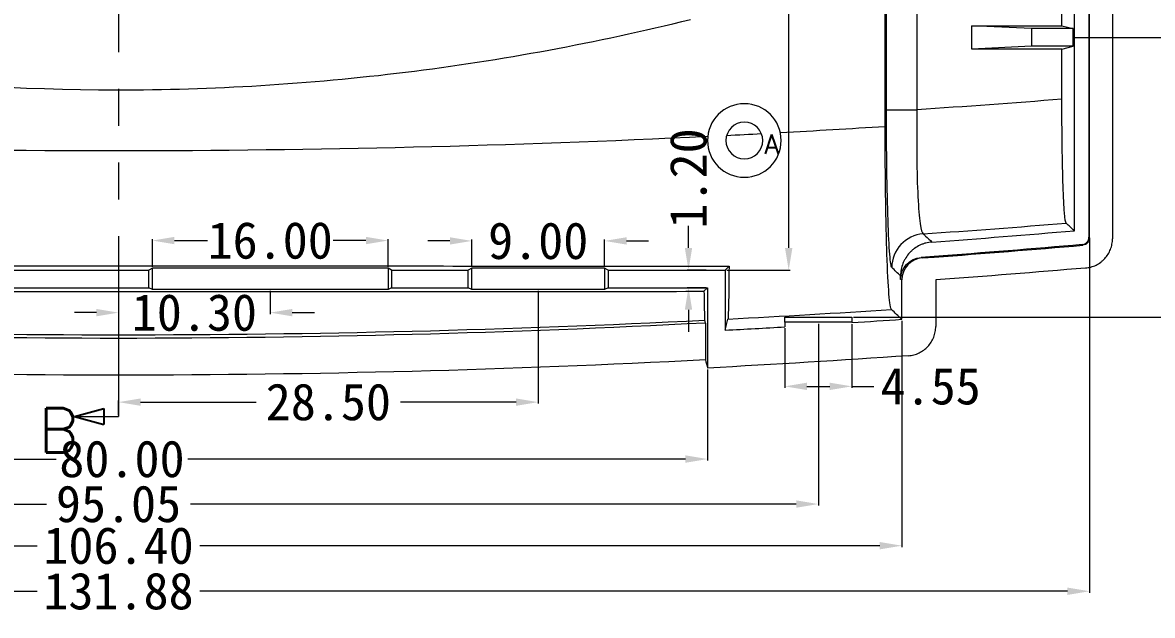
# Model space of a CAD drawing. Extents: x 28 to 864, y 245 to 592.
# Drawn here: x 348.6 to 425.3, y 327.7 to 368 of the extents above; entities that cross this region are included whole.
import ezdxf

# ---------------------------------------------------------------- set-up
doc = ezdxf.new("R2010")
doc.units = 0
doc.header["$MEASUREMENT"] = 0
doc.linetypes.add('PHANTOM', pattern=[2.5, 1.25, -0.25, 0.25, -0.25, 0.25, -0.25])
doc.layers.add('10', color=7, linetype='Continuous')
doc.layers.add('TOP', color=7, linetype='Continuous')
doc.styles.add('blockfont', font='simplex.shx', dxfattribs={"bigfont": 'bigfont'})
doc.dimstyles.new('2', dxfattribs={"dimtxt": 2.5, "dimasz": 1.5, "dimexe": 0.1, "dimexo": 0.1, "dimgap": 0.1, "dimtad": 0, "dimzin": 0, "dimdsep": 46, "dimtxsty": 'Standard', "dimcen": 0, "dimclrd": 4, "dimclre": 4, "dimclrt": 3, "dimadec": 1, "dimazin": 0, "dimtfac": 1, "dimtofl": 0, "dimtmove": 0, "dimatfit": 3, "dimfxl": 0.18, "dimtolj": 1, "dimtzin": 0, "dimlwd": 9, "dimlwe": 9, "dimarcsym": 0})

# ---------------------------------------------------------------- blocks, each defined once
blk = doc.blocks.new('ASSORTED_DRAFT3')
at = {"color": 13}
for p, q in [((358.906, 339.208, 358.906), (360.906, 339.744)), ((358.906, 339.208, 358.906), (360.906, 338.672)), ((360.906, 339.744), (360.906, 338.672))]:
    blk.add_line(p, q, dxfattribs=at)
blk = doc.blocks.new('*D182')
at = {"color": 4, "linetype": 'Continuous', "lineweight": 9}
for p, q in [((315.136, 344.399), (315.136, 338.216)), ((395.136, 344.399), (395.136, 338.216)), ((316.636, 338.316), (350.895, 338.316)), ((393.636, 338.316), (359.845, 338.316))]:
    blk.add_line(p, q, dxfattribs=at)
for points in [[(316.636, 338.566), (316.636, 338.066), (315.136, 338.316)], [(393.636, 338.566), (393.636, 338.066), (395.136, 338.316)]]:
    blk.add_solid(points, dxfattribs=at)
at = {"layer": 'Defpoints', "color": 0, "linetype": 'Continuous', "lineweight": 9}
for p in [(315.136, 344.499), (395.136, 344.499), (395.136, 338.316)]:
    blk.add_point(p, dxfattribs=at)
at = {"color": 3, "linetype": 'Continuous', "lineweight": 9, "insert": (355.37, 338.316), "char_height": 2.5, "attachment_point": 5}
blk.add_mtext('\\A1;80.00', dxfattribs=at)
blk = doc.blocks.new('*D183')
at = {"color": 4, "linetype": 'Continuous', "lineweight": 9}
for p, q in [((355.136, 349.588), (355.136, 348.161)), ((365.436, 349.732), (365.436, 348.161)), ((353.636, 348.261), (352.136, 348.261)), ((366.936, 348.261), (368.436, 348.261))]:
    blk.add_line(p, q, dxfattribs=at)
for points in [[(353.636, 348.511), (353.636, 348.011), (355.136, 348.261)], [(366.936, 348.511), (366.936, 348.011), (365.436, 348.261)]]:
    blk.add_solid(points, dxfattribs=at)
at = {"layer": 'Defpoints', "color": 0, "linetype": 'Continuous', "lineweight": 9}
for p in [(355.136, 349.688), (365.436, 349.832), (365.436, 348.261)]:
    blk.add_point(p, dxfattribs=at)
at = {"color": 3, "linetype": 'Continuous', "lineweight": 9, "insert": (360.286, 348.261), "char_height": 2.5, "attachment_point": 5}
blk.add_mtext('\\A1;10.30', dxfattribs=at)
blk = doc.blocks.new('*D184')
at = {"color": 4, "linetype": 'Continuous', "lineweight": 9}
for p, q in [((383.636, 349.732), (383.636, 342.083)), ((355.136, 341.308), (355.136, 342.283)), ((356.636, 342.183), (364.494, 342.183)), ((382.136, 342.183), (374.277, 342.183))]:
    blk.add_line(p, q, dxfattribs=at)
for points in [[(356.636, 342.433), (356.636, 341.933), (355.136, 342.183)], [(382.136, 342.433), (382.136, 341.933), (383.636, 342.183)]]:
    blk.add_solid(points, dxfattribs=at)
at = {"layer": 'Defpoints', "color": 0, "linetype": 'Continuous', "lineweight": 9}
for p in [(383.636, 349.832), (355.136, 342.183), (355.136, 341.208)]:
    blk.add_point(p, dxfattribs=at)
at = {"color": 3, "linetype": 'Continuous', "lineweight": 9, "insert": (369.386, 342.183), "char_height": 2.5, "attachment_point": 5}
blk.add_mtext('\\A1;28.50', dxfattribs=at)
blk = doc.blocks.new('*D186')
at = {"color": 4, "linetype": 'Continuous', "lineweight": 9}
for p, q in [((357.436, 351.376), (357.436, 353.259)), ((358.936, 353.159), (361.169, 353.159)), ((371.936, 353.159), (369.702, 353.159)), ((373.436, 351.376), (373.436, 353.259))]:
    blk.add_line(p, q, dxfattribs=at)
for points in [[(358.936, 353.409), (358.936, 352.909), (357.436, 353.159)], [(371.936, 353.409), (371.936, 352.909), (373.436, 353.159)]]:
    blk.add_solid(points, dxfattribs=at)
at = {"layer": 'Defpoints', "color": 0, "linetype": 'Continuous', "lineweight": 9}
for p in [(373.436, 353.159), (357.436, 351.276), (373.436, 351.276)]:
    blk.add_point(p, dxfattribs=at)
at = {"color": 3, "linetype": 'Continuous', "lineweight": 9, "insert": (365.436, 353.159), "char_height": 2.5, "attachment_point": 5}
blk.add_mtext('\\A1;16.00', dxfattribs=at)
blk = doc.blocks.new('*D187')
at = {"color": 4, "linetype": 'Continuous', "lineweight": 9}
for p, q in [((377.636, 353.133), (376.136, 353.133)), ((379.136, 351.376), (379.136, 353.233)), ((388.136, 351.376), (388.136, 353.233)), ((389.636, 353.133), (391.136, 353.133))]:
    blk.add_line(p, q, dxfattribs=at)
for points in [[(377.636, 353.383), (377.636, 352.883), (379.136, 353.133)], [(389.636, 353.383), (389.636, 352.883), (388.136, 353.133)]]:
    blk.add_solid(points, dxfattribs=at)
at = {"layer": 'Defpoints', "color": 0, "linetype": 'Continuous', "lineweight": 9}
for p in [(388.136, 353.133), (379.136, 351.276), (388.136, 351.276)]:
    blk.add_point(p, dxfattribs=at)
at = {"color": 3, "linetype": 'Continuous', "lineweight": 9, "insert": (383.636, 353.133), "char_height": 2.5, "attachment_point": 5}
blk.add_mtext('\\A1;9.00', dxfattribs=at)
blk = doc.blocks.new('*D188')
at = {"color": 4, "linetype": 'Continuous', "lineweight": 9}
for p, q in [((307.61, 347.504), (307.61, 335.16)), ((402.661, 347.504), (402.661, 335.16)), ((309.11, 335.26), (350.244, 335.26)), ((401.161, 335.26), (360.027, 335.26))]:
    blk.add_line(p, q, dxfattribs=at)
for points in [[(309.11, 335.51), (309.11, 335.01), (307.61, 335.26)], [(401.161, 335.51), (401.161, 335.01), (402.661, 335.26)]]:
    blk.add_solid(points, dxfattribs=at)
at = {"layer": 'Defpoints', "color": 0, "linetype": 'Continuous', "lineweight": 9}
for p in [(307.61, 347.604), (402.661, 347.604), (402.661, 335.26)]:
    blk.add_point(p, dxfattribs=at)
at = {"color": 3, "linetype": 'Continuous', "lineweight": 9, "insert": (355.136, 335.26), "char_height": 2.5, "attachment_point": 5}
blk.add_mtext('\\A1;95.05', dxfattribs=at)
blk = doc.blocks.new('*D189')
at = {"color": 4, "linetype": 'Continuous', "lineweight": 9}
for p, q in [((301.937, 347.712), (301.937, 332.329)), ((408.334, 347.712), (408.334, 332.329)), ((303.437, 332.429), (349.619, 332.429)), ((406.834, 332.429), (360.652, 332.429))]:
    blk.add_line(p, q, dxfattribs=at)
for points in [[(303.437, 332.679), (303.437, 332.179), (301.937, 332.429)], [(406.834, 332.679), (406.834, 332.179), (408.334, 332.429)]]:
    blk.add_solid(points, dxfattribs=at)
at = {"layer": 'Defpoints', "color": 0, "linetype": 'Continuous', "lineweight": 9}
for p in [(301.937, 347.812), (408.334, 347.812), (408.334, 332.429)]:
    blk.add_point(p, dxfattribs=at)
at = {"color": 3, "linetype": 'Continuous', "lineweight": 9, "insert": (355.136, 332.429), "char_height": 2.5, "attachment_point": 5}
blk.add_mtext('\\A1;106.40', dxfattribs=at)
blk = doc.blocks.new('*D190')
at = {"color": 4, "linetype": 'Continuous', "lineweight": 9}
for p, q in [((289.194, 353.24), (289.194, 329.235)), ((421.077, 353.24), (421.077, 329.235)), ((290.694, 329.335), (349.619, 329.335)), ((419.577, 329.335), (360.652, 329.335))]:
    blk.add_line(p, q, dxfattribs=at)
for points in [[(290.694, 329.585), (290.694, 329.085), (289.194, 329.335)], [(419.577, 329.585), (419.577, 329.085), (421.077, 329.335)]]:
    blk.add_solid(points, dxfattribs=at)
at = {"layer": 'Defpoints', "color": 0, "linetype": 'Continuous', "lineweight": 9}
for p in [(289.194, 353.34), (421.077, 353.34), (421.077, 329.335)]:
    blk.add_point(p, dxfattribs=at)
at = {"color": 3, "linetype": 'Continuous', "lineweight": 9, "insert": (355.136, 329.335), "char_height": 2.5, "attachment_point": 5}
blk.add_mtext('\\A1;131.88', dxfattribs=at)
blk = doc.blocks.new('*D193')
at = {"color": 4, "linetype": 'Continuous', "lineweight": 9}
for p, q in [((400.386, 347.198), (400.386, 343.153)), ((404.937, 347.482), (404.937, 343.153)), ((401.886, 343.253), (403.437, 343.253)), ((404.937, 343.253), (406.437, 343.253))]:
    blk.add_line(p, q, dxfattribs=at)
for points in [[(401.886, 343.503), (401.886, 343.003), (400.386, 343.253)], [(403.437, 343.503), (403.437, 343.003), (404.937, 343.253)]]:
    blk.add_solid(points, dxfattribs=at)
at = {"layer": 'Defpoints', "color": 0, "linetype": 'Continuous', "lineweight": 9}
for p in [(404.937, 347.582), (400.386, 347.298), (404.937, 343.253)]:
    blk.add_point(p, dxfattribs=at)
at = {"color": 3, "linetype": 'Continuous', "lineweight": 9, "insert": (410.287, 343.253), "char_height": 2.5, "attachment_point": 5}
blk.add_mtext('\\A1;4.55', dxfattribs=at)
blk = doc.blocks.new('*D207')
at = {"color": 4, "linetype": 'Continuous', "lineweight": 9}
for p, q in [((424.848, 434.954), (426.466, 434.954)), ((426.366, 433.454), (426.366, 405.637)), ((426.366, 368.454), (426.366, 396.271)), ((420.077, 366.954), (426.466, 366.954))]:
    blk.add_line(p, q, dxfattribs=at)
for points in [[(426.116, 433.454), (426.616, 433.454), (426.366, 434.954)], [(426.116, 368.454), (426.616, 368.454), (426.366, 366.954)]]:
    blk.add_solid(points, dxfattribs=at)
at = {"layer": 'Defpoints', "color": 0, "linetype": 'Continuous', "lineweight": 9}
for p in [(424.748, 434.954), (419.977, 366.954), (426.366, 366.954)]:
    blk.add_point(p, dxfattribs=at)
at = {"color": 3, "linetype": 'Continuous', "lineweight": 9, "insert": (426.366, 400.954), "char_height": 2.5, "attachment_point": 5, "rotation": 90}
blk.add_mtext('\\A1;68.00', dxfattribs=at)
blk = doc.blocks.new('*D209')
at = {"color": 4, "linetype": 'Continuous', "lineweight": 9}
for p, q in [((424.848, 434.954), (428.719, 434.954)), ((428.619, 433.454), (428.619, 396.137)), ((428.619, 349.454), (428.619, 386.771)), ((405.037, 347.954), (428.719, 347.954))]:
    blk.add_line(p, q, dxfattribs=at)
for points in [[(428.369, 433.454), (428.869, 433.454), (428.619, 434.954)], [(428.369, 349.454), (428.869, 349.454), (428.619, 347.954)]]:
    blk.add_solid(points, dxfattribs=at)
at = {"layer": 'Defpoints', "color": 0, "linetype": 'Continuous', "lineweight": 9}
for p in [(424.748, 434.954), (428.619, 434.954), (404.937, 347.954)]:
    blk.add_point(p, dxfattribs=at)
at = {"color": 3, "linetype": 'Continuous', "lineweight": 9, "insert": (428.619, 391.454), "char_height": 2.5, "attachment_point": 5, "rotation": 90}
blk.add_mtext('\\A1;87.00', dxfattribs=at)
blk = doc.blocks.new('*D210')
at = {"color": 4, "linetype": 'Continuous', "lineweight": 9}
for p, q in [((398.752, 434.954), (400.747, 434.954)), ((400.647, 433.454), (400.647, 397.946)), ((400.647, 352.654), (400.647, 388.162)), ((396.436, 351.154), (400.747, 351.154))]:
    blk.add_line(p, q, dxfattribs=at)
for points in [[(400.397, 433.454), (400.897, 433.454), (400.647, 434.954)], [(400.397, 352.654), (400.897, 352.654), (400.647, 351.154)]]:
    blk.add_solid(points, dxfattribs=at)
at = {"layer": 'Defpoints', "color": 0, "linetype": 'Continuous', "lineweight": 9}
for p in [(398.652, 434.954), (400.647, 434.954), (396.336, 351.154)]:
    blk.add_point(p, dxfattribs=at)
at = {"color": 3, "linetype": 'Continuous', "lineweight": 9, "insert": (400.647, 393.054), "char_height": 2.5, "attachment_point": 5, "rotation": 90}
blk.add_mtext('\\A1;83.80', dxfattribs=at)
blk = doc.blocks.new('*D211')
at = {"color": 4, "linetype": 'Continuous', "lineweight": 9}
for p, q in [((393.842, 352.654), (393.842, 354.154)), ((395.036, 351.154), (393.742, 351.154)), ((395.036, 349.954), (393.742, 349.954)), ((393.842, 348.454), (393.842, 346.954))]:
    blk.add_line(p, q, dxfattribs=at)
for points in [[(393.592, 352.654), (394.092, 352.654), (393.842, 351.154)], [(393.592, 348.454), (394.092, 348.454), (393.842, 349.954)]]:
    blk.add_solid(points, dxfattribs=at)
at = {"layer": 'Defpoints', "color": 0, "linetype": 'Continuous', "lineweight": 9}
for p in [(393.842, 351.154), (395.136, 351.154), (395.136, 349.954)]:
    blk.add_point(p, dxfattribs=at)
at = {"color": 3, "linetype": 'Continuous', "lineweight": 9, "insert": (393.842, 357.379), "char_height": 2.5, "attachment_point": 5, "rotation": 90}
blk.add_mtext('\\A1;1.20', dxfattribs=at)

msp = doc.modelspace()

# ---------------------------------------------------------------- linework, layer by layer
at = {"layer": '10', "color": 1, "linetype": 'PHANTOM', "lineweight": 9, "ltscale": 10}
msp.add_line((355.136, 528.454), (355.136, 341.208), dxfattribs=at)
at = {"layer": '10', "color": 7, "linetype": 'Continuous', "lineweight": 9}
for p, q in [((407.198, 360.893), (407.198, 520.464)), ((421.033, 516.528), (421.033, 353.38)), ((421.077, 353.34), (421.077, 516.568)), ((422.636, 377.804), (422.636, 353.285)), ((407.286, 362.041), (407.286, 376.304)), ((409.357, 376.304), (409.357, 362.041)), ((419.2, 367.748), (419.2, 376.304)), ((420.047, 353.826), (420.047, 376.304)), ((417.136, 367.554), (413.094, 367.754)), ((413.094, 366.154), (413.094, 367.754)), ((417.136, 367.554), (417.136, 366.354)), ((419.977, 367.554), (417.136, 367.554)), ((419.2, 367.748), (419.977, 367.554)), ((419.977, 366.354), (419.977, 367.554)), ((417.136, 366.354), (413.094, 366.154)), ((419.977, 366.354), (417.136, 366.354)), ((419.2, 366.16), (419.977, 366.354)), ((419.2, 362.759), (419.2, 366.16)), ((407.286, 362.041), (409.357, 362.041)), ((396.336, 351.154), (396.595, 351.414)), ((410.519, 352.079), (409.638, 352.015)), ((409.638, 352.015), (409.725, 351.977)), ((409.725, 351.977), (410.522, 352.036)), ((410.519, 352.079), (410.522, 352.036)), ((313.936, 351.154), (357.191, 351.154)), ((357.436, 351.276), (357.191, 351.154)), ((357.191, 349.954), (357.191, 351.154)), ((373.436, 351.276), (357.436, 351.276)), ((357.436, 349.832), (357.436, 351.276)), ((373.68, 351.154), (373.436, 351.276)), ((373.436, 351.276), (373.436, 349.832)), ((373.68, 351.154), (373.68, 349.954)), ((373.68, 351.154), (378.891, 351.154)), ((379.136, 351.276), (378.891, 351.154)), ((378.891, 349.954), (378.891, 351.154)), ((388.136, 351.276), (379.136, 351.276)), ((379.136, 349.832), (379.136, 351.276)), ((388.38, 351.154), (388.136, 351.276)), ((388.136, 351.276), (388.136, 349.832)), ((388.38, 351.154), (396.336, 351.154)), ((388.38, 351.154), (388.38, 349.954)), ((396.336, 351.154), (396.336, 347.068)), ((408.247, 350.519), (408.247, 350.765)), ((315.136, 349.954), (357.191, 349.954)), ((357.436, 349.832), (357.191, 349.954)), ((373.68, 349.954), (373.436, 349.832)), ((373.68, 349.954), (378.891, 349.954)), ((379.136, 349.832), (378.891, 349.954)), ((388.38, 349.954), (388.136, 349.832)), ((388.38, 349.954), (395.136, 349.954)), ((395.136, 349.954), (394.893, 349.711)), ((395.136, 349.954), (395.136, 344.499)), ((408.334, 350.482), (408.247, 350.519)), ((408.334, 347.812), (408.334, 350.482)), ((410.636, 350.481), (410.636, 347.329)), ((373.436, 349.832), (357.436, 349.832)), ((388.136, 349.832), (379.136, 349.832)), ((400.386, 347.604), (400.389, 347.954)), ((404.937, 347.604), (400.386, 347.604)), ((400.386, 347.604), (400.386, 347.298)), ((400.389, 347.954), (404.937, 347.954)), ((404.937, 347.954), (404.937, 347.604)), ((404.937, 347.604), (404.937, 347.582)), ((394.996, 347.557), (394.996, 345.052))]:
    msp.add_line(p, q, dxfattribs=at)
at = {"layer": '10', "color": 1, "linetype": 'Continuous', "lineweight": 9}
msp.add_line((352.136, 341.208), (355.136, 341.208), dxfattribs=at)
at = {"layer": '10', "color": 7, "linetype": 'Continuous', "lineweight": 9, "extrusion": (-6.70362e-16, -5.60665e-33, -1)}
for radius in [2.5, 1.25]:
    msp.add_circle((-397.636, 359.954), radius, dxfattribs=at)
at = {"layer": '10', "color": 7, "linetype": 'Continuous', "lineweight": 9}
for radius, start, end in [(758.286, 274.177796, 274.91067), (759.316, 274.183003, 274.947411), (763.373, 273.74051, 273.996114), (763.373, 273.093812, 273.398289)]:
    msp.add_arc((355.136, 1109.329), radius, start, end, dxfattribs=at)
at = {"layer": '10', "color": 7, "linetype": 'Continuous', "lineweight": 9, "extrusion": (0, 0, -1)}
msp.add_arc((-355.136, 1109.329), 759.273, 265.055611, 265.816997, dxfattribs=at)
at = {"layer": '10', "color": 7, "linetype": 'Continuous', "lineweight": 9, "extrusion": (-6.70362e-16, -5.60665e-33, -1)}
for radius, start, end in [(760.875, 265.048443, 265.816997), (762.815, 267.004683, 272.995317), (765.875, 265.983766, 267.006203), (765.316, 267.014483, 272.985517)]:
    msp.add_arc((-355.136, 1109.329), radius, start, end, dxfattribs=at)
for centre, major_axis, start_param, end_param in [((355.137, 363.005), (-547.326, 0), 1.676887, 1.688114), ((355.136, 370.904), (-547.33, 0), 4.59507, 4.606298)]:
    msp.add_ellipse(centre, major_axis=major_axis, ratio=0.008727, start_param=start_param, end_param=end_param, dxfattribs=at)
at = {"layer": '10', "color": 7, "linetype": 'Continuous', "lineweight": 9}
for centre, major_axis, ratio, start_param, end_param in [((409.949, 351.32), (-1.567, -1.684), 0.998865, 3.963651, 5.461127), ((409.835, 350.481), (1.38, -0.591), 0.999279, 2.048545, 3.545779)]:
    msp.add_ellipse(centre, major_axis=major_axis, ratio=ratio, start_param=start_param, end_param=end_param, dxfattribs=at)
at = {"layer": '10', "color": 7, "linetype": 'Continuous', "lineweight": 9, "extrusion": (0, 0, -1)}
msp.add_ellipse((409.748, 350.518), major_axis=(1.38, -0.591), ratio=0.999279, start_param=2.737406, end_param=4.23464, dxfattribs=at)
at = {"layer": '10', "color": 7, "linetype": 'Continuous', "lineweight": 9}
for points, knots in [([(316.293, 368.175), (329.057, 365.028), (341.952, 363.409), (361.506, 363.391), (368.094, 363.793), (381.141, 365.401), (387.593, 366.601), (393.978, 368.175)], [0, 0, 0, 0, 0.5, 0.5, 0.75, 0.75, 1, 1, 1, 1]), ([(419.487, 354.34), (419.449, 354.375), (419.412, 354.615), (419.342, 355.483), (419.311, 356.108), (419.231, 358.426), (419.2, 360.57), (419.2, 362.759)], [0, 0, 0, 0, 0.25, 0.25, 0.5, 0.5, 1, 1, 1, 1]), ([(407.651, 351.32), (407.602, 351.365), (407.555, 351.672), (407.466, 352.78), (407.426, 353.577), (407.325, 356.529), (407.286, 359.257), (407.286, 362.041)], [0, 0, 0, 0, 0.25, 0.25, 0.5, 0.5, 1, 1, 1, 1]), ([(409.357, 362.041), (409.318, 359.846), (409.342, 357.695), (409.46, 355.373), (409.512, 354.749), (409.637, 353.883), (409.707, 353.645), (409.783, 353.613)], [0, 0, 0, 0, 0.5, 0.5, 0.75, 0.75, 1, 1, 1, 1]), ([(407.62, 348.478), (407.564, 348.531), (407.509, 348.886), (407.407, 350.17), (407.36, 351.093), (407.282, 353.373), (407.251, 354.738), (407.209, 357.682), (407.198, 359.281), (407.198, 360.893)], [0, 0, 0, 0, 0.25, 0.25, 0.5, 0.5, 0.75, 0.75, 1, 1, 1, 1]), ([(395.15, 360.22), (381.845, 359.574), (368.507, 359.249), (341.765, 359.249), (328.427, 359.574), (315.122, 360.22)], [0, 0, 0, 0, 0.5, 0.5, 1, 1, 1, 1]), ([(410.378, 353.058), (410.234, 353.047), (410.093, 353.023), (409.886, 352.969), (409.818, 352.947), (409.683, 352.897), (409.616, 352.869), (409.421, 352.776), (409.299, 352.702), (409.126, 352.575), (409.071, 352.53), (408.963, 352.434), (408.911, 352.383), (408.765, 352.226), (408.678, 352.113), (408.563, 351.931), (408.527, 351.868), (408.462, 351.74), (408.433, 351.674), (408.354, 351.475), (408.315, 351.337), (408.274, 351.125), (408.264, 351.054), (408.25, 350.91), (408.247, 350.838), (408.247, 350.765)], [0, 0, 0, 0, 0.125, 0.125, 0.1875, 0.1875, 0.25, 0.25, 0.375, 0.375, 0.4375, 0.4375, 0.5, 0.5, 0.625, 0.625, 0.6875, 0.6875, 0.75, 0.75, 0.875, 0.875, 0.9375, 0.9375, 1, 1, 1, 1]), ([(409.783, 353.613), (409.837, 353.563), (409.89, 353.513), (409.943, 353.463), (410.088, 353.328), (410.233, 353.193), (410.378, 353.058)], [0, 0, 0, 0, 0.269009, 0.269009, 0.269009, 1, 1, 1, 1]), ([(420.577, 352.882), (420.639, 352.887), (420.699, 352.904), (420.782, 352.945), (420.808, 352.961), (420.858, 352.998), (420.881, 353.019), (420.923, 353.065), (420.941, 353.089), (420.974, 353.142), (420.988, 353.17), (421.022, 353.256), (421.033, 353.318), (421.033, 353.38)], [0, 0, 0, 0, 0.25, 0.25, 0.375, 0.375, 0.5, 0.5, 0.625, 0.625, 0.75, 0.75, 1, 1, 1, 1]), ([(421.077, 353.34), (421.077, 353.278), (421.065, 353.217), (421.032, 353.13), (421.018, 353.102), (420.985, 353.05), (420.966, 353.025), (420.925, 352.979), (420.902, 352.959), (420.853, 352.922), (420.826, 352.905), (420.743, 352.864), (420.682, 352.847), (420.62, 352.842)], [0, 0, 0, 0, 0.25, 0.25, 0.375, 0.375, 0.5, 0.5, 0.625, 0.625, 0.75, 0.75, 1, 1, 1, 1]), ([(420.809, 351.294), (420.934, 351.304), (421.055, 351.327), (421.233, 351.376), (421.291, 351.395), (421.407, 351.439), (421.464, 351.464), (421.631, 351.547), (421.736, 351.611), (421.884, 351.722), (421.932, 351.761), (422.024, 351.844), (422.068, 351.888), (422.193, 352.025), (422.268, 352.123), (422.398, 352.332), (422.455, 352.444), (422.544, 352.674), (422.578, 352.792), (422.624, 353.035), (422.636, 353.16), (422.636, 353.285)], [0, 0, 0, 0, 0.125, 0.125, 0.1875, 0.1875, 0.25, 0.25, 0.375, 0.375, 0.4375, 0.4375, 0.5, 0.5, 0.625, 0.625, 0.75, 0.75, 0.875, 0.875, 1, 1, 1, 1]), ([(421.033, 353.38), (421.041, 353.373), (421.048, 353.367), (421.055, 353.36), (421.062, 353.353), (421.07, 353.347), (421.077, 353.34)], [0, 0, 0, 0, 0.500234, 0.500234, 0.500234, 1, 1, 1, 1]), ([(420.62, 352.842), (420.614, 352.847), (420.609, 352.853), (420.603, 352.858), (420.594, 352.866), (420.585, 352.874), (420.577, 352.882)], [0, 0, 0, 0, 0.399888, 0.399888, 0.399888, 1, 1, 1, 1]), ([(313.676, 351.414), (317.118, 351.417), (320.566, 351.421), (327.471, 351.426), (330.929, 351.429), (336.122, 351.431), (337.855, 351.432), (341.321, 351.433), (343.053, 351.434), (348.248, 351.435), (351.71, 351.436), (358.63, 351.436), (362.088, 351.435), (369, 351.433), (372.454, 351.432), (379.359, 351.429), (382.809, 351.426), (389.706, 351.421), (393.152, 351.417), (396.595, 351.414)], [0, 0, 0, 0, 0.125, 0.125, 0.25, 0.25, 0.3125, 0.3125, 0.375, 0.375, 0.5, 0.5, 0.625, 0.625, 0.75, 0.75, 0.875, 0.875, 1, 1, 1, 1]), ([(396.595, 351.414), (396.585, 350.318), (396.574, 349.451), (396.549, 348.224), (396.536, 347.882), (396.522, 347.827)], [0, 0, 0, 0, 0.5, 0.5, 1, 1, 1, 1]), ([(315.379, 349.711), (318.675, 349.707), (321.978, 349.704), (328.598, 349.698), (331.913, 349.695), (338.556, 349.691), (341.884, 349.69), (348.533, 349.688), (351.855, 349.688), (358.494, 349.688), (361.812, 349.688), (368.442, 349.69), (371.754, 349.691), (378.375, 349.695), (381.682, 349.698), (388.292, 349.704), (391.594, 349.707), (394.893, 349.711)], [0, 0, 0, 0, 0.125, 0.125, 0.25, 0.25, 0.375, 0.375, 0.5, 0.5, 0.625, 0.625, 0.75, 0.75, 0.875, 0.875, 1, 1, 1, 1]), ([(394.893, 349.711), (394.901, 349.106), (394.91, 348.639), (394.928, 347.976), (394.938, 347.786), (394.948, 347.747)], [0, 0, 0, 0, 0.5, 0.5, 1, 1, 1, 1]), ([(315.323, 347.747), (328.561, 347.088), (341.832, 346.757), (368.44, 346.757), (381.71, 347.088), (394.948, 347.747)], [0, 0, 0, 0, 0.5, 0.5, 1, 1, 1, 1]), ([(396.336, 347.068), (396.367, 347.195), (396.398, 347.321), (396.429, 347.448), (396.46, 347.574), (396.491, 347.7), (396.522, 347.827)], [0, 0, 0, 0, 0.500248, 0.500248, 0.500248, 1, 1, 1, 1]), ([(408.777, 345.335), (408.903, 345.344), (409.026, 345.364), (409.206, 345.412), (409.265, 345.43), (409.383, 345.473), (409.441, 345.498), (409.611, 345.579), (409.718, 345.643), (409.919, 345.79), (410.014, 345.874), (410.184, 346.057), (410.26, 346.155), (410.393, 346.366), (410.451, 346.479), (410.542, 346.711), (410.577, 346.83), (410.612, 347.015), (410.621, 347.078), (410.633, 347.203), (410.636, 347.266), (410.636, 347.329)], [0, 0, 0, 0, 0.125, 0.125, 0.1875, 0.1875, 0.25, 0.25, 0.375, 0.375, 0.5, 0.5, 0.625, 0.625, 0.75, 0.75, 0.875, 0.875, 0.9375, 0.9375, 1, 1, 1, 1])]:
    msp.add_open_spline(points, degree=3, knots=knots, dxfattribs=at)
for points in [[(419.2, 362.759), (415.924, 362.5), (412.643, 362.26), (409.357, 362.041)], [(407.198, 360.893), (404.827, 360.743), (402.454, 360.603), (400.081, 360.474)], [(398.802, 360.405), (398.011, 360.363), (397.22, 360.322), (396.43, 360.283)], [(409.783, 353.613), (413.022, 353.836), (416.257, 354.078), (419.487, 354.34)], [(420.047, 353.826), (419.86, 353.998), (419.674, 354.169), (419.487, 354.34)], [(408.247, 350.765), (408.048, 350.95), (407.849, 351.135), (407.651, 351.32)], [(396.522, 347.827), (400.224, 348.018), (403.923, 348.235), (407.62, 348.478)], [(408.334, 347.812), (408.096, 348.034), (407.858, 348.256), (407.62, 348.478)], [(394.996, 347.557), (394.98, 347.62), (394.964, 347.683), (394.948, 347.747)], [(394.996, 345.052), (395.043, 344.868), (395.089, 344.683), (395.136, 344.499)]]:
    msp.add_open_spline(points, degree=3, dxfattribs=at)

# ---------------------------------------------------------------- block references
at = {"layer": 'TOP', "color": 1, "linetype": 'Continuous', "lineweight": 9}
msp.add_blockref('ASSORTED_DRAFT3', (-6.771, 2), dxfattribs=at)

# ---------------------------------------------------------------- texts
at = {"layer": 'TOP', "color": 1, "linetype": 'Continuous', "lineweight": 9, "attachment_point": 7, "line_spacing_factor": 0.903614, "style": 'blockfont'}
for s, insert, char_height in [('\\W01.000;A', (398.987, 359.058), 1.298), ('\\W01.000;B', (349.716, 338.765), 3)]:
    msp.add_mtext(s, dxfattribs=dict(at, insert=insert, char_height=char_height))

# ---------------------------------------------------------------- dimensions: what is measured, and where the dimension line sits
at = {"linetype": 'Continuous', "lineweight": 9}
for base, p1, p2, picture, middle in [((400.647, 434.954), (396.336, 351.154), (398.652, 434.954), '*D210', (400.647, 393.054)), ((428.619, 434.954), (404.937, 347.954), (424.748, 434.954), '*D209', (428.619, 391.454)), ((426.366, 366.954), (424.748, 434.954), (419.977, 366.954), '*D207', (426.366, 400.954)), ((393.842, 351.154), (395.136, 349.954), (395.136, 351.154), '*D211', (393.842, 357.379))]:
    dim = msp.add_linear_dim(base=base, p1=p1, p2=p2, angle=90, dimstyle='2', dxfattribs=at)
    dim.commit()
    dim.dimension.update_dxf_attribs({"geometry": picture, "text_midpoint": middle})
for base, p1, p2, picture, middle in [((373.436, 353.159), (357.436, 351.276), (373.436, 351.276), '*D186', (365.436, 353.159)), ((388.136, 353.133), (379.136, 351.276), (388.136, 351.276), '*D187', (383.636, 353.133)), ((421.077, 329.335), (289.194, 353.34), (421.077, 353.34), '*D190', (355.136, 329.335)), ((365.436, 348.261), (355.136, 349.688), (365.436, 349.832), '*D183', (360.286, 348.261)), ((355.136, 342.183), (383.636, 349.832), (355.136, 341.208), '*D184', (369.386, 342.183)), ((408.334, 332.429), (301.937, 347.812), (408.334, 347.812), '*D189', (355.136, 332.429)), ((402.661, 335.26), (307.61, 347.604), (402.661, 347.604), '*D188', (355.136, 335.26)), ((404.937, 343.253), (400.386, 347.298), (404.937, 347.582), '*D193', (410.287, 343.253))]:
    dim = msp.add_linear_dim(base=base, p1=p1, p2=p2, dimstyle='2', dxfattribs=at)
    dim.commit()
    dim.dimension.update_dxf_attribs({"geometry": picture, "text_midpoint": middle})
dim = msp.add_linear_dim(base=(395.136, 338.316), p1=(315.136, 344.499), p2=(395.136, 344.499), dimstyle='2', dxfattribs=at)
dim.commit()
dim.dimension.update_dxf_attribs({"geometry": '*D182', "text_midpoint": (355.37, 338.316), "dimtype": 160})

doc.saveas('drawing.dxf')
